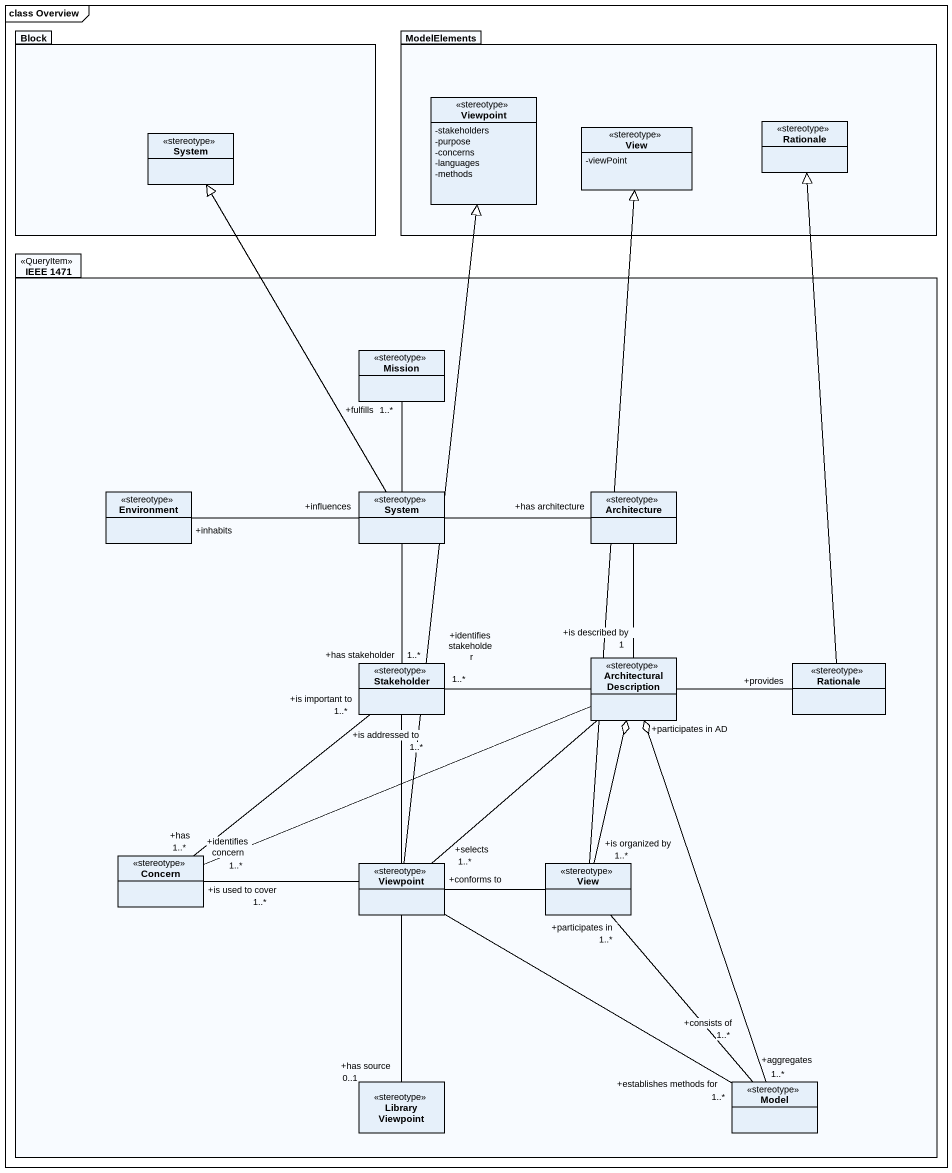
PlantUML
@startuml
mainframe class Overview
hide circle
hide empty members
skinparam classAttributeIconSize 0
package Block {
  class System <<stereotype>>
}
package ModelElements {
  class Viewpoint <<stereotype>> {
    -stakeholders
    -purpose
    -concerns
    -languages
    -methods
  }
  class View <<stereotype>> {
    -viewPoint
  }
  class Rationale <<stereotype>>
}
package "IEEE 1471" as IEEE_1471 <<QueryItem>> {
  class Mission <<stereotype>>
  class Environment <<stereotype>>
  class "System" as System_2 <<stereotype>>
  class Architecture <<stereotype>>
  class "Architectural Description" as Architectural_Description <<stereotype>>
  class Stakeholder <<stereotype>>
  class "Rationale" as Rationale_2 <<stereotype>>
  class Concern <<stereotype>>
  class "Viewpoint" as Viewpoint_2 <<stereotype>>
  class "View" as View_2 <<stereotype>>
  class "Library Viewpoint" as Library_Viewpoint <<stereotype>>
  class Model <<stereotype>>
}
Mission "+fulfills\n1..*" -- System_2
Environment "+inhabits" -right- "+influences" System_2
System_2 -up-|> System
System_2 -right- "+has architecture" Architecture
System_2 -- "+has stakeholder\n1..*" Stakeholder
Architectural_Description "+is described by\n1" -up- Architecture
Architectural_Description -right- "+provides" Rationale_2
Stakeholder "+identifies stakeholder\n1..*" -right- Architectural_Description
Rationale_2 -up-|> Rationale
Concern "+identifies concern\n1..*" -right- Architectural_Description
Concern "+has\n1..*" -up- "+is important to\n1..*" Stakeholder
Viewpoint_2 -up-|> Viewpoint
Viewpoint_2 "+selects\n1..*" -up- Architectural_Description
Viewpoint_2 -up- "+is addressed to\n1..*" Stakeholder
Viewpoint_2 -left- "+is used to cover\n1..*" Concern
Viewpoint_2 "+conforms to" -right- View_2
Viewpoint_2 -right- "+establishes methods for\n1..*" Model
View_2 -up-|> View
View_2 "+is organized by\n1..*" -up-o Architectural_Description
Library_Viewpoint "+has source\n0..1" -up- Viewpoint_2
Model "+aggregates\n1..*" -up-o "+participates in AD" Architectural_Description
Model "+consists of\n1..*" -up- "+participates in\n1..*" View_2
@enduml
